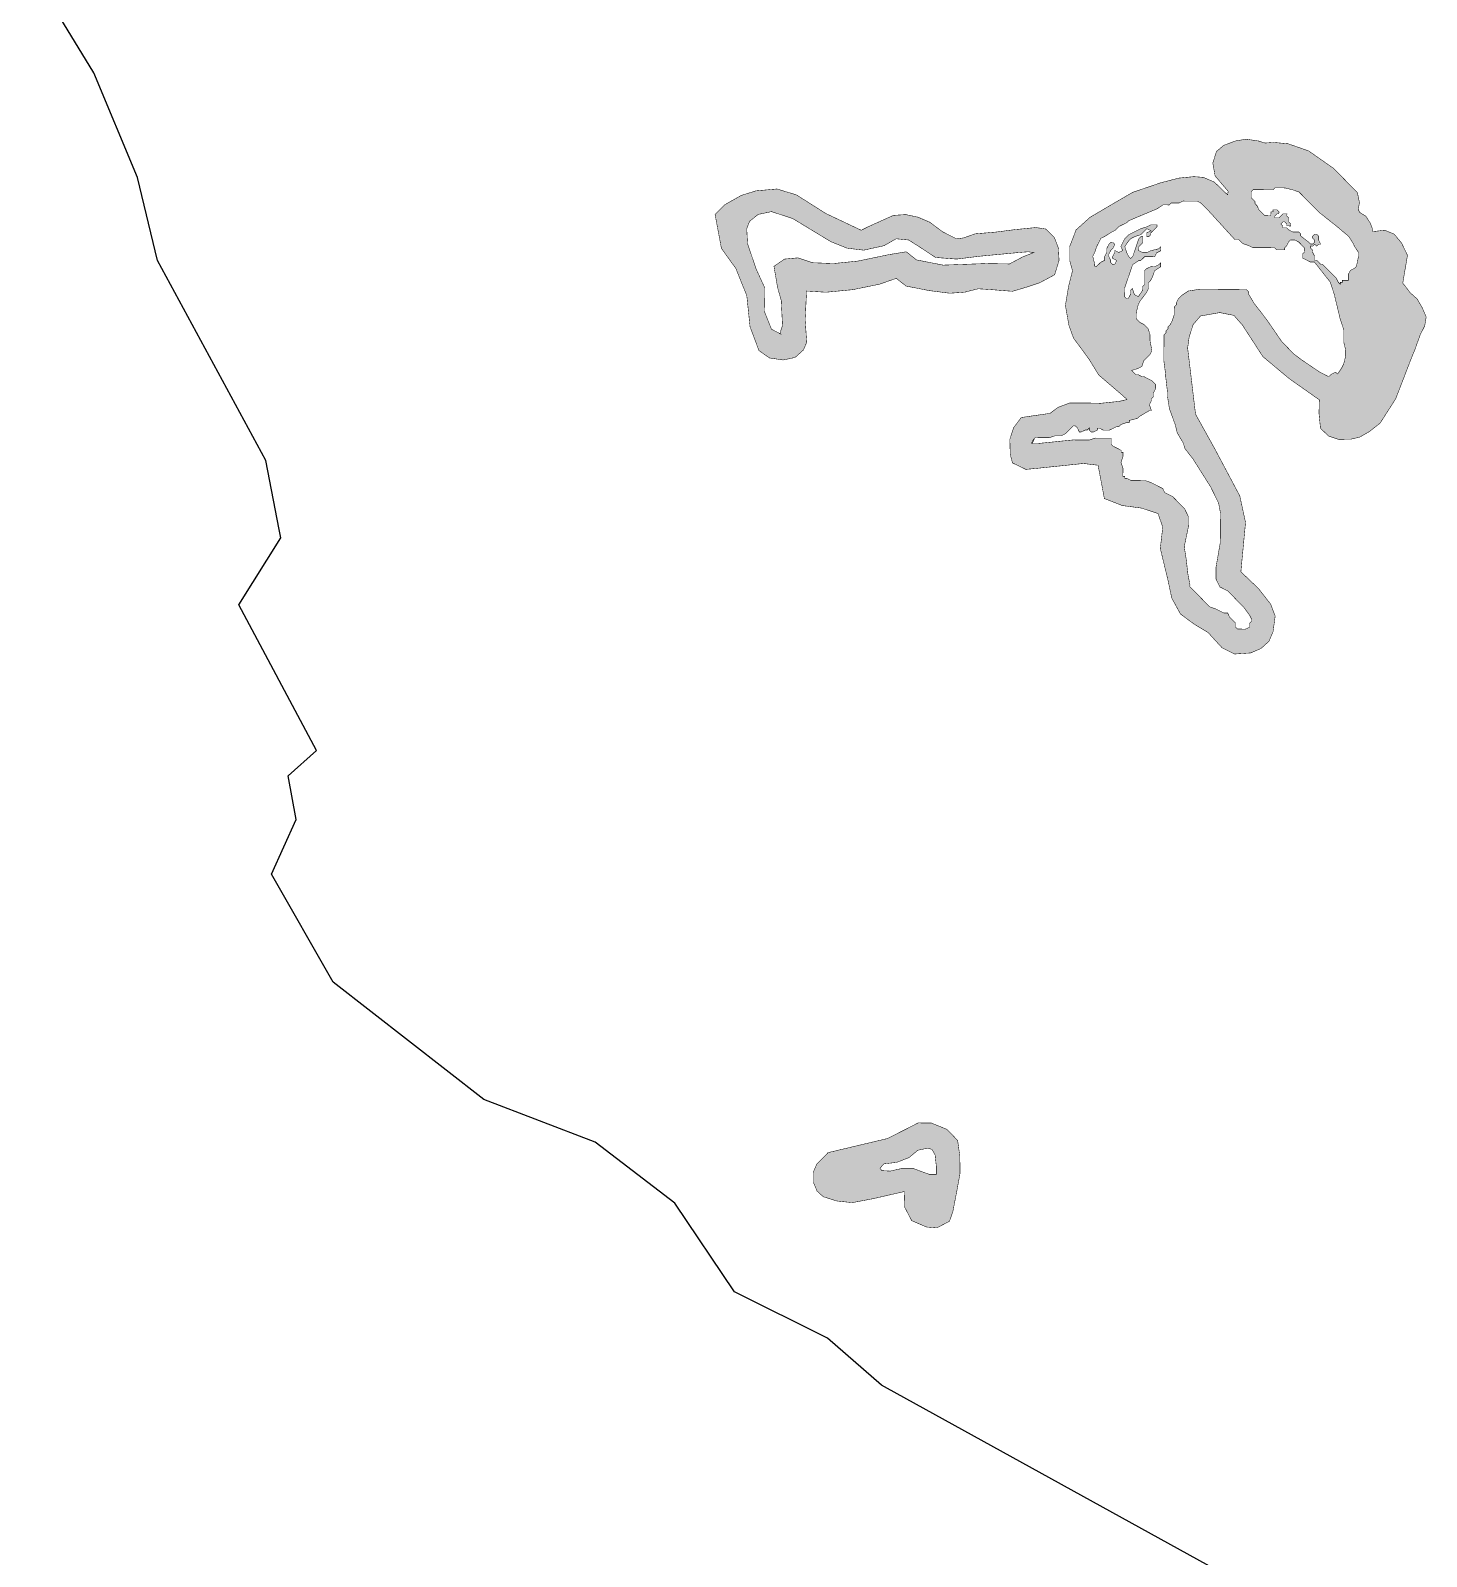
# Model space of a CAD drawing. Header units: metres. Extents: x 319750 to 415268, y 1725605 to 1842937.
# Drawn here: x 323424 to 326241, y 1827046 to 1830125 of the extents above; entities that cross this region are included whole.
import ezdxf

# ---------------------------------------------------------------- set-up
doc = ezdxf.new("R2010")
doc.units = ezdxf.units.M
doc.header["$MEASUREMENT"] = 0
doc.layers.add('DISTRICT BOUNDRY', color=86, linetype='Continuous')
doc.layers.add('MANGROOVES BUFFER ZONE', color=120, linetype='Continuous')

msp = doc.modelspace()

# ---------------------------------------------------------------- hatches: boundary and pattern name
at = {"layer": 'MANGROOVES BUFFER ZONE'}
h = msp.add_hatch(dxfattribs=at)
h.set_pattern_fill('GRASS', color=256, scale=5)
h.paths.add_polyline_path([(326101.3, 1829798.3), (326052.8, 1829847.5), (326003.1, 1829882.3), (325961.8, 1829896.8), (325931.9, 1829899.6), (325915.1, 1829898.3), (325902.3, 1829902.3), (325877, 1829906.1), (325856, 1829902.7), (325831.7, 1829893.7), (325816.9, 1829881.3), (325809.5, 1829857.9), (325814.2, 1829831.9), (325840.6, 1829800.8), (325839.4, 1829793.7), (325812.7, 1829819.4), (325790.6, 1829829), (325771.5, 1829830.5), (325741.2, 1829827.6), (325704.4, 1829818.1), (325647.7, 1829798.7), (325611.5, 1829777.7), (325562.1, 1829748.6), (325533.7, 1829723.1), (325520.9, 1829689.7), (325521.1, 1829659.9), (325526.5, 1829640.5), (325518.9, 1829610.7), (325512.1, 1829570.8), (325519.1, 1829530.9), (325528.3, 1829505), (325559.7, 1829462.3), (325579.4, 1829430.2), (325626.2, 1829390), (325636.4, 1829380.8), (325621, 1829377), (325583.4, 1829373.1), (325555.6, 1829373.7), (325521.2, 1829373.8), (325496.8, 1829364.7), (325481, 1829352.8), (325423.1, 1829344.4), (325407.7, 1829324), (325400, 1829300.2), (325400.8, 1829270.3), (325405.3, 1829252.8), (325432.3, 1829239.7), (325456.6, 1829242), (325548.5, 1829251.6), (325578, 1829248.1), (325585.2, 1829210.6), (325590.7, 1829180.9), (325627, 1829166.7), (325665.1, 1829161.7), (325698.9, 1829150.7), (325708.6, 1829123.2), (325703.6, 1829080.2), (325719.2, 1829015.7), (325726.7, 1828980), (325744.3, 1828947.8), (325772.3, 1828927.2), (325800.3, 1828910.3), (325808.8, 1828900.9), (325828.2, 1828879.7), (325853.4, 1828867.1), (325885.9, 1828869.3), (325907, 1828878.4), (325922.8, 1828892.9), (325931.2, 1828912.4), (325935.4, 1828943.8), (325926.3, 1828967.8), (325901.6, 1828999.3), (325866.2, 1829033.1), (325875.6, 1829132.6), (325864, 1829186.2), (325813.7, 1829280.9), (325774.7, 1829351.1), (325758.8, 1829484.6), (325761.9, 1829507.4), (325769.9, 1829531.9), (325784.7, 1829549.3), (325823.6, 1829556.1), (325852.1, 1829550.5), (325869.4, 1829530.8), (325910.6, 1829467.3), (325963, 1829423.4), (326024.4, 1829380.1), (326023.8, 1829352.6), (326026.8, 1829322.7), (326043.1, 1829306.9), (326063.3, 1829300.3), (326088.7, 1829300.8), (326105.5, 1829304.6), (326125.2, 1829315.8), (326147.1, 1829333.1), (326178.5, 1829382), (326209.8, 1829463.2), (326217.1, 1829480.9), (326228.1, 1829511.5), (326237.1, 1829529.2), (326240.1, 1829547.3), (326231.7, 1829566.7), (326221.9, 1829583.5), (326207.7, 1829596.4), (326192.9, 1829615.6), (326202.3, 1829671.8), (326190.4, 1829696.5), (326175.6, 1829714.4), (326156.4, 1829722.4), (326132.7, 1829719.6), (326131.7, 1829725), (326127.1, 1829737.1), (326118.3, 1829750.7), (326105.9, 1829758.3), (326103.1, 1829764.1), (326105.4, 1829778.3)])
h.paths.add_polyline_path([(325697.1, 1829765.5), (325709.3, 1829773.5), (325721.4, 1829773.4), (325725.4, 1829777.4), (325733.5, 1829777.3), (325737.5, 1829777.3), (325741.6, 1829777.2), (325749.7, 1829781.2), (325757.7, 1829781.1), (325777.9, 1829781), (325785.9, 1829776.9), (325793.9, 1829768.7), (325801.9, 1829760.6), (325853.8, 1829703.7), (325861.9, 1829703.7), (325869.9, 1829695.5), (325881.9, 1829691.4), (325890, 1829687.3), (325898, 1829687.2), (325910.1, 1829687.1), (325926.3, 1829687), (325934.3, 1829686.9), (325938.3, 1829682.9), (325946.4, 1829682.8), (325950.4, 1829682.8), (325954.4, 1829682.7), (325954.5, 1829686.8), (325958.5, 1829690.8), (325962.6, 1829698.8), (325966.7, 1829702.8), (325974.8, 1829702.7), (325982.8, 1829698.6), (325990.8, 1829690.5), (325994.8, 1829686.4), (325994.7, 1829678.4), (325990.6, 1829674.4), (325990.6, 1829666.3), (325998.6, 1829662.2), (326006.6, 1829658.1), (326014.7, 1829658.1), (326046.6, 1829617.5), (326054.5, 1829593.2), (326066.2, 1829544.7), (326074, 1829520.5), (326073.9, 1829512.4), (326073.9, 1829504.4), (326073.8, 1829500.3), (326073.8, 1829496.3), (326077.7, 1829480.1), (326077.6, 1829468), (326073.4, 1829451.9), (326069.3, 1829443.9), (326061.2, 1829431.9), (326057.2, 1829435.9), (326049.1, 1829432), (326045, 1829428), (326041, 1829428), (326024.9, 1829436.2), (325988.9, 1829460.7), (325972.8, 1829472.9), (325948.9, 1829497.3), (325921, 1829537.9), (325909, 1829554.1), (325893.1, 1829574.4), (325881.1, 1829594.7), (325881.2, 1829598.7), (325877.2, 1829602.8), (325784.5, 1829603.5), (325760.2, 1829599.7), (325748.1, 1829591.7), (325744, 1829587.7), (325740, 1829583.7), (325735.9, 1829575.7), (325735.8, 1829571.7), (325731.8, 1829567.7), (325731.6, 1829551.6), (325727.5, 1829539.5), (325723.4, 1829531.5), (325719.3, 1829527.5), (325719.3, 1829523.4), (325715.2, 1829519.4), (325715.2, 1829515.4), (325711.1, 1829511.4), (325710.7, 1829459), (325714.5, 1829430.7), (325714.5, 1829426.7), (325718.2, 1829394.4), (325718.2, 1829386.4), (325722, 1829362.1), (325733.8, 1829329.8), (325737.7, 1829313.6), (325749.6, 1829293.4), (325753.6, 1829281.2), (325769.5, 1829260.9), (325805.3, 1829204.2), (325821.2, 1829171.8), (325825, 1829151.6), (325824.5, 1829091.2), (325820.3, 1829067), (325816.1, 1829042.8), (325815.9, 1829018.7), (325819.8, 1829010.6), (325823.8, 1829002.5), (325839.9, 1828994.3), (325855.8, 1828978), (325859.8, 1828973.9), (325867.8, 1828965.8), (325871.8, 1828961.7), (325883.8, 1828945.5), (325887.8, 1828937.4), (325887.7, 1828933.4), (325883.7, 1828929.4), (325883.6, 1828921.3), (325875.5, 1828917.4), (325859.4, 1828917.5), (325855.4, 1828921.6), (325855.4, 1828929.6), (325843.5, 1828941.8), (325839.5, 1828949.9), (325831.4, 1828950), (325815.4, 1828958.2), (325803.3, 1828962.3), (325787.3, 1828978.6), (325763.3, 1829003), (325763.4, 1829007), (325759.5, 1829027.2), (325755.7, 1829059.5), (325751.9, 1829083.7), (325760.3, 1829123.9), (325760.5, 1829144.1), (325752.6, 1829160.3), (325728.6, 1829184.7), (325712.5, 1829192.9), (325708.6, 1829201), (325692.5, 1829209.2), (325684.5, 1829213.3), (325672.4, 1829217.4), (325644.2, 1829217.6), (325636.2, 1829221.7), (325632.1, 1829221.8), (325632.2, 1829225.8), (325628.1, 1829225.8), (325628.3, 1829242), (325624.3, 1829254.1), (325628.5, 1829266.2), (325628.5, 1829274.2), (325624.5, 1829274.3), (325624.5, 1829278.3), (325608.5, 1829286.5), (325604.5, 1829290.5), (325604.6, 1829302.6), (325572.3, 1829302.9), (325560.2, 1829299), (325528, 1829299.2), (325491.7, 1829295.5), (325455.3, 1829291.8), (325443.3, 1829291.9), (325447.4, 1829299.9), (325451.4, 1829303.9), (325455.4, 1829303.9), (325479.6, 1829303.7), (325491.8, 1829307.6), (325503.8, 1829307.5), (325511.9, 1829311.5), (325520.1, 1829319.5), (325524.1, 1829323.5), (325528.2, 1829327.5), (325532.2, 1829327.4), (325536.2, 1829323.4), (325540.2, 1829315.3), (325544.2, 1829315.2), (325552.3, 1829319.2), (325556.4, 1829319.2), (325560.4, 1829323.2), (325560.4, 1829319.1), (325564.4, 1829315.1), (325568.4, 1829315), (325576.5, 1829319), (325576.5, 1829323), (325580.6, 1829323), (325588.6, 1829318.9), (325600.7, 1829318.8), (325608.8, 1829322.8), (325616.9, 1829326.7), (325620.9, 1829326.7), (325625, 1829330.7), (325637.1, 1829334.6), (325641.1, 1829334.6), (325641.2, 1829338.6), (325657.3, 1829342.5), (325661.4, 1829346.5), (325681.6, 1829358.4), (325685.7, 1829358.4), (325681.7, 1829370.5), (325685.8, 1829378.6), (325685.9, 1829382.6), (325689.9, 1829386.6), (325690, 1829394.7), (325694.1, 1829402.7), (325694.1, 1829406.7), (325694.2, 1829410.8), (325690.2, 1829414.8), (325686.2, 1829418.9), (325678.2, 1829423), (325670.1, 1829427.1), (325666.1, 1829427.1), (325658.1, 1829431.2), (325654, 1829431.2), (325650, 1829435.3), (325646, 1829439.4), (325658.2, 1829443.3), (325666.3, 1829447.3), (325670.4, 1829459.3), (325682.6, 1829471.3), (325686.7, 1829479.4), (325682.8, 1829499.5), (325682.9, 1829511.6), (325679, 1829523.8), (325671, 1829531.9), (325663, 1829536), (325655, 1829544.1), (325655.1, 1829556.2), (325659.2, 1829572.3), (325663.3, 1829580.3), (325675.6, 1829596.4), (325679.7, 1829604.4), (325679.8, 1829616.5), (325683.8, 1829620.5), (325687.9, 1829628.5), (325692.1, 1829640.6), (325704.2, 1829648.5), (325704.3, 1829656.6), (325700.2, 1829652.6), (325692.1, 1829648.6), (325684.1, 1829648.7), (325676, 1829644.7), (325671.9, 1829640.7), (325671.7, 1829612.5), (325667.6, 1829608.5), (325667.5, 1829600.5), (325659.4, 1829588.4), (325651.3, 1829592.5), (325647.4, 1829604.7), (325643.4, 1829600.7), (325643.3, 1829592.6), (325639.2, 1829584.6), (325635.2, 1829584.6), (325631.2, 1829588.7), (325631.2, 1829596.7), (325631.3, 1829604.8), (325647.8, 1829653), (325660, 1829661), (325664, 1829661), (325672.1, 1829669), (325680.2, 1829668.9), (325692.3, 1829668.8), (325696.4, 1829676.8), (325704.5, 1829680.8), (325704.6, 1829688.9), (325700.5, 1829684.9), (325684.3, 1829681), (325676.2, 1829677), (325668.2, 1829677.1), (325660.1, 1829681.2), (325660.2, 1829689.2), (325668.3, 1829697.2), (325668.4, 1829709.3), (325664.4, 1829709.4), (325660.3, 1829705.4), (325656.2, 1829693.3), (325648, 1829669.2), (325643.9, 1829665.2), (325639.9, 1829669.2), (325635.9, 1829677.3), (325632, 1829689.5), (325640.2, 1829701.5), (325644.2, 1829705.5), (325652.3, 1829709.5), (325664.4, 1829713.4), (325672.6, 1829721.4), (325676.6, 1829725.4), (325684.7, 1829721.3), (325676.6, 1829717.3), (325676.5, 1829709.3), (325680.5, 1829709.2), (325684.6, 1829713.2), (325684.6, 1829717.2), (325696.8, 1829729.2), (325696.9, 1829733.3), (325692.8, 1829733.3), (325684.8, 1829733.4), (325676.7, 1829729.4), (325664.5, 1829725.5), (325656.5, 1829721.5), (325648.4, 1829717.5), (325640.3, 1829713.6), (325636.2, 1829709.6), (325632.1, 1829705.6), (325628, 1829697.6), (325623.9, 1829689.5), (325627.9, 1829681.4), (325619.8, 1829677.5), (325611.8, 1829681.6), (325611.7, 1829677.5), (325607.6, 1829669.5), (325607.6, 1829665.5), (325615.6, 1829661.4), (325611.5, 1829653.3), (325607.5, 1829653.4), (325603.5, 1829657.4), (325603.5, 1829661.5), (325599.6, 1829669.6), (325599.6, 1829673.6), (325603.7, 1829681.6), (325607.8, 1829685.6), (325611.9, 1829693.7), (325607.9, 1829697.7), (325603.8, 1829697.8), (325599.8, 1829693.8), (325595.7, 1829685.7), (325595.6, 1829677.7), (325591.5, 1829669.6), (325591.5, 1829661.6), (325583.4, 1829657.6), (325579.3, 1829653.6), (325575.2, 1829649.6), (325571.2, 1829649.7), (325571.2, 1829653.7), (325567.3, 1829669.8), (325571.4, 1829677.9), (325575.6, 1829689.9), (325583.8, 1829706), (325591.9, 1829710), (325604, 1829717.9), (325612.1, 1829721.9), (325620.2, 1829729.9), (325636.4, 1829737.8), (325640.5, 1829741.8), (325668.8, 1829753.7)], flags=16)
h.paths.add_polyline_path([(325886.8, 1829788.1), (325886.8, 1829792.2), (325886.9, 1829800.2), (325890.9, 1829804.2), (325899, 1829804.2), (325907.1, 1829804.1), (325915.1, 1829804), (325923.2, 1829804), (325927.2, 1829803.9), (325931.3, 1829803.9), (325935.3, 1829807.9), (325943.4, 1829807.8), (325947.4, 1829807.8), (325955.5, 1829807.7), (325971.6, 1829803.6), (325983.6, 1829799.4), (325991.6, 1829791.3), (326023.6, 1829758.8), (326059.6, 1829730.2), (326083.7, 1829709.9), (326091.6, 1829697.7), (326095.6, 1829689.6), (326103.5, 1829677.5), (326103.5, 1829673.4), (326103.5, 1829669.4), (326099.3, 1829649.3), (326095.2, 1829645.3), (326087.1, 1829641.3), (326083, 1829633.3), (326083, 1829625.2), (326082.9, 1829621.2), (326078.9, 1829621.2), (326074.9, 1829621.3), (326070.8, 1829621.3), (326070.8, 1829617.3), (326066.8, 1829617.3), (326066.7, 1829613.3), (326062.7, 1829617.3), (326058.8, 1829625.4), (326054.8, 1829629.5), (326046.8, 1829637.6), (326042.8, 1829641.7), (326038.8, 1829645.8), (326034.8, 1829649.8), (326030.8, 1829653.9), (326026.8, 1829653.9), (326022.8, 1829658), (326018.8, 1829662), (326014.7, 1829662.1), (326014.8, 1829666.1), (326014.8, 1829670.1), (326010.8, 1829678.2), (326010.9, 1829682.3), (326006.9, 1829686.3), (326006.9, 1829690.4), (326010.9, 1829690.3), (326015, 1829694.3), (326019, 1829690.3), (326023.1, 1829694.3), (326027.1, 1829694.2), (326023.1, 1829702.3), (326023.2, 1829706.4), (326023.2, 1829710.4), (326019.2, 1829714.5), (326015.2, 1829714.5), (326011.1, 1829710.5), (326011.1, 1829706.5), (326015.1, 1829702.4), (326015, 1829698.4), (326011, 1829694.4), (326006.9, 1829694.4), (326002.9, 1829698.5), (325986.9, 1829710.7), (325986.9, 1829714.7), (325983, 1829718.8), (325978.9, 1829718.8), (325970.9, 1829718.9), (325962.8, 1829723), (325958.8, 1829727.1), (325950.8, 1829727.1), (325950.8, 1829731.2), (325946.8, 1829735.2), (325950.9, 1829739.2), (325954.9, 1829739.2), (325958.9, 1829735.1), (325958.9, 1829731.1), (325966.9, 1829731), (325967, 1829735.1), (325963, 1829739.1), (325963, 1829743.1), (325963, 1829747.2), (325959, 1829751.2), (325959.1, 1829755.3), (325951, 1829755.3), (325946.9, 1829751.3), (325942.9, 1829747.3), (325938.8, 1829747.4), (325934.8, 1829747.4), (325934.8, 1829751.4), (325938.9, 1829755.4), (325942.9, 1829755.4), (325943, 1829759.4), (325939, 1829763.5), (325935, 1829763.5), (325930.9, 1829763.6), (325930.9, 1829759.5), (325926.9, 1829759.6), (325926.8, 1829755.5), (325926.8, 1829751.5), (325918.7, 1829751.6), (325914.7, 1829751.6), (325910.7, 1829755.7), (325906.7, 1829759.7), (325902.7, 1829763.8), (325898.7, 1829771.9), (325894.7, 1829776), (325894.8, 1829780), (325890.8, 1829784.1)], flags=16)
h = msp.add_hatch(dxfattribs=at)
h.set_pattern_fill('GRASS', color=256, scale=5)
h.paths.add_polyline_path([(325499.4, 1829661.5), (325497.9, 1829686.6), (325490, 1829707.4), (325472.6, 1829724.8), (325452.5, 1829727.8), (325410.3, 1829723.6), (325371.6, 1829718.6), (325330.1, 1829715.1), (325306.8, 1829706.9), (325292.4, 1829704.9), (325265.1, 1829718.8), (325238.1, 1829738.7), (325214.7, 1829748.7), (325190.1, 1829753.9), (325165.1, 1829752.3), (325112.9, 1829728.8), (325100.2, 1829722.3), (325028.9, 1829756), (324969.4, 1829793.7), (324930.2, 1829805.6), (324887.6, 1829801.8), (324858, 1829792.5), (324824.8, 1829773.8), (324805.3, 1829754), (324818.1, 1829685.7), (324847.2, 1829645.2), (324869.3, 1829590.2), (324875.8, 1829527.6), (324893.7, 1829479.6), (324915, 1829464.6), (324942.7, 1829460.5), (324966.7, 1829465.6), (324983.7, 1829480.9), (324990.2, 1829496.3), (324987, 1829542), (324990, 1829599.6), (325029, 1829597.2), (325083.2, 1829602.4), (325137.4, 1829613.5), (325170.9, 1829625.2), (325190.6, 1829609.7), (325237.3, 1829600.5), (325279.1, 1829595.2), (325309.4, 1829597.4), (325336.2, 1829604.2), (325360.8, 1829602.6), (325405.4, 1829599.1), (325431.8, 1829606.9), (325460.7, 1829616.5), (325490.4, 1829632.5)])
h.paths.add_polyline_path([(325001.9, 1829656.8), (324972.4, 1829666.6), (324945.4, 1829664.1), (324924.1, 1829649.4), (324931.4, 1829606.8), (324938.8, 1829580.6), (324941.3, 1829529.9), (324936, 1829513.8), (324919.2, 1829522.5), (324904.4, 1829559.3), (324905.2, 1829606.8), (324888, 1829644.5), (324870.8, 1829695.2), (324869.2, 1829725.5), (324874.9, 1829740.3), (324892.1, 1829754.2), (324919.2, 1829759.9), (324961.8, 1829746), (325038.8, 1829699.3), (325071.5, 1829686.2), (325105.1, 1829682.1), (325146.1, 1829691.1), (325170.6, 1829705.1), (325196, 1829702.6), (325219, 1829687.9), (325250.1, 1829667.4), (325292.7, 1829664.1), (325339.4, 1829669.9), (325416.4, 1829677.2), (325436.9, 1829678.9), (325448.3, 1829677.2), (325427, 1829669), (325399.2, 1829654.3), (325351.7, 1829655.1), (325265.7, 1829651.9), (325211.6, 1829662.5), (325191.1, 1829678.9), (325155.9, 1829673.1), (325092.8, 1829660), (325043.7, 1829655.1)], flags=16)
h = msp.add_hatch(dxfattribs=at)
h.set_pattern_fill('GRASS', color=256, scale=5)
h.paths.add_polyline_path([(325299.5, 1827818.8), (325299.2, 1827853.6), (325294.7, 1827885.5), (325273.2, 1827907.8), (325241.5, 1827920.7), (325215.1, 1827920.9), (325191, 1827908.5), (325152.9, 1827889.3), (325033.2, 1827860.9), (325010.2, 1827837.4), (325003.7, 1827821.9), (325003.9, 1827800.3), (325011, 1827783.4), (325023.5, 1827771.9), (325051, 1827763.3), (325082.2, 1827760), (325124.9, 1827768.1), (325187.5, 1827782.5), (325186.7, 1827753.1), (325202, 1827723.6), (325232, 1827710.8), (325252.7, 1827709), (325278.3, 1827722.4), (325285.1, 1827742.1), (325293.2, 1827784.1)])
h.paths.add_polyline_path([(325141.9, 1827824.6), (325138, 1827829.5), (325145.8, 1827838.3), (325171.8, 1827841.2), (325196.8, 1827851), (325214.4, 1827865.7), (325235, 1827870.1), (325242.9, 1827867.2), (325249.2, 1827856.4), (325251.7, 1827833.4), (325251.7, 1827817.2), (325237, 1827817.2), (325206.1, 1827828.5), (325180.1, 1827828.5), (325158.5, 1827823.6)], flags=16)

# ---------------------------------------------------------------- linework, layer by layer
at = {"layer": 'DISTRICT BOUNDRY'}
msp.add_polyline3d([(325861.2, 1826994.2, 0), (325147.3, 1827388.2, 0), (325141.2, 1827391.6, 0), (325032, 1827486.8, 0), (324844.7, 1827580, 0), (324724.1, 1827758.9, 0), (324563.2, 1827881.8, 0), (324338.5, 1827968.4, 0), (324034.7, 1828204.7, 0), (323910.5, 1828422.9, 0), (323959.9, 1828533.4, 0), (323943.8, 1828621.6, 0), (324001.2, 1828672.2, 0), (323844.3, 1828966.7, 0), (323929.1, 1829101.7, 0), (323925.8, 1829118.7, 0), (323898.9, 1829257.9, 0), (323680.3, 1829661.2, 0), (323639.8, 1829828.7, 0), (323552.1, 1830040.3, 0), (323424.1, 1830249.7, 0)], dxfattribs=at)
at = {"layer": 'MANGROOVES BUFFER ZONE', "const_width": 1, "flags": 128}
for points in [[(325423.1, 1829344.4), (325481, 1829352.8), (325496.8, 1829364.7), (325521.2, 1829373.8), (325555.6, 1829373.7), (325583.4, 1829373.1), (325621, 1829377), (325636.4, 1829380.8), (325626.2, 1829390), (325579.4, 1829430.2), (325559.7, 1829462.3), (325528.3, 1829505), (325519.1, 1829530.9), (325512.1, 1829570.8), (325518.9, 1829610.7), (325526.5, 1829640.5), (325521.1, 1829659.9), (325520.9, 1829689.7), (325533.7, 1829723.1), (325562.1, 1829748.6), (325611.5, 1829777.7), (325647.7, 1829798.7), (325704.4, 1829818.1), (325741.2, 1829827.6), (325771.5, 1829830.5), (325790.6, 1829829), (325812.7, 1829819.4), (325839.4, 1829793.7), (325840.6, 1829800.8), (325814.2, 1829831.9), (325809.5, 1829857.9), (325816.9, 1829881.3), (325831.7, 1829893.7), (325856, 1829902.7), (325877, 1829906.1), (325902.3, 1829902.3), (325915.1, 1829898.3), (325931.9, 1829899.6), (325961.8, 1829896.8), (326003.1, 1829882.3), (326052.8, 1829847.5), (326101.3, 1829798.3), (326105.4, 1829778.3), (326103.1, 1829764.1), (326105.9, 1829758.3), (326118.3, 1829750.7), (326127.1, 1829737.1), (326131.7, 1829725), (326132.7, 1829719.6), (326156.4, 1829722.4), (326175.6, 1829714.4), (326190.4, 1829696.5), (326202.3, 1829671.8), (326192.9, 1829615.6), (326207.7, 1829596.4), (326221.9, 1829583.5), (326231.7, 1829566.7), (326240.1, 1829547.3), (326237.1, 1829529.2), (326228.1, 1829511.5), (326217.1, 1829480.9), (326209.8, 1829463.2), (326178.5, 1829382), (326147.1, 1829333.1), (326125.2, 1829315.8), (326105.5, 1829304.6), (326088.7, 1829300.8), (326063.3, 1829300.3), (326043.1, 1829306.9), (326026.8, 1829322.7), (326023.8, 1829352.6), (326024.4, 1829380.1), (325963, 1829423.4), (325910.6, 1829467.3), (325869.4, 1829530.8), (325852.1, 1829550.5), (325823.6, 1829556.1), (325784.7, 1829549.3), (325769.9, 1829531.9), (325761.9, 1829507.4), (325758.8, 1829484.6), (325774.7, 1829351.1), (325813.7, 1829280.9), (325864, 1829186.2), (325875.6, 1829132.6), (325866.2, 1829033.1), (325901.6, 1828999.3), (325926.3, 1828967.8), (325935.4, 1828943.8), (325931.2, 1828912.4), (325922.8, 1828892.9), (325907, 1828878.4), (325885.9, 1828869.3), (325853.4, 1828867.1), (325828.2, 1828879.7), (325808.8, 1828900.9), (325800.3, 1828910.3), (325772.3, 1828927.2), (325744.3, 1828947.8), (325726.7, 1828980), (325719.2, 1829015.7), (325703.6, 1829080.2), (325708.6, 1829123.2), (325698.9, 1829150.7), (325665.1, 1829161.7), (325627, 1829166.7), (325590.7, 1829180.9), (325585.2, 1829210.6), (325578, 1829248.1), (325548.5, 1829251.6), (325456.6, 1829242), (325432.3, 1829239.7), (325405.3, 1829252.8), (325400.8, 1829270.3), (325400, 1829300.2), (325407.7, 1829324)], [(324915, 1829464.6), (324942.7, 1829460.5), (324966.7, 1829465.6), (324983.7, 1829480.9), (324990.2, 1829496.3), (324987, 1829542), (324990, 1829599.6), (325029, 1829597.2), (325083.2, 1829602.4), (325137.4, 1829613.5), (325170.9, 1829625.2), (325190.6, 1829609.7), (325237.3, 1829600.5), (325279.1, 1829595.2), (325309.4, 1829597.4), (325336.2, 1829604.2), (325360.8, 1829602.6), (325405.4, 1829599.1), (325431.8, 1829606.9), (325460.7, 1829616.5), (325490.4, 1829632.5), (325499.4, 1829661.5), (325497.9, 1829686.6), (325490, 1829707.4), (325472.6, 1829724.8), (325452.5, 1829727.8), (325410.3, 1829723.6), (325371.6, 1829718.6), (325330.1, 1829715.1), (325306.8, 1829706.9), (325292.4, 1829704.9), (325265.1, 1829718.8), (325238.1, 1829738.7), (325214.7, 1829748.7), (325190.1, 1829753.9), (325165.1, 1829752.3), (325112.9, 1829728.8), (325100.2, 1829722.3), (325028.9, 1829756), (324969.4, 1829793.7), (324930.2, 1829805.6), (324887.6, 1829801.8), (324858, 1829792.5), (324824.8, 1829773.8), (324805.3, 1829754), (324818.1, 1829685.7), (324847.2, 1829645.2), (324869.3, 1829590.2), (324875.8, 1829527.6), (324893.7, 1829479.6)], [(325033.2, 1827860.9), (325152.9, 1827889.3), (325191, 1827908.5), (325215.1, 1827920.9), (325241.5, 1827920.7), (325273.2, 1827907.8), (325294.7, 1827885.5), (325299.2, 1827853.6), (325299.5, 1827818.8), (325293.2, 1827784.1), (325285.1, 1827742.1), (325278.3, 1827722.4), (325252.7, 1827709), (325232, 1827710.8), (325202, 1827723.6), (325186.7, 1827753.1), (325187.5, 1827782.5), (325124.9, 1827768.1), (325082.2, 1827760), (325051, 1827763.3), (325023.5, 1827771.9), (325011, 1827783.4), (325003.9, 1827800.3), (325003.7, 1827821.9), (325010.2, 1827837.4)]]:
    msp.add_lwpolyline(points, close=True, dxfattribs=at)
at = {"layer": 'MANGROOVES BUFFER ZONE', "const_width": 1}
for points in [[(325737.7, 1829313.6), (325733.8, 1829329.8), (325722, 1829362.1), (325718.2, 1829386.4), (325718.2, 1829394.4), (325714.5, 1829426.7), (325714.5, 1829430.7), (325710.7, 1829459), (325711.1, 1829511.4), (325715.2, 1829515.4), (325715.2, 1829519.4), (325719.3, 1829523.4), (325719.3, 1829527.5), (325723.4, 1829531.5), (325727.5, 1829539.5), (325731.6, 1829551.6), (325731.8, 1829567.7), (325735.8, 1829571.7), (325735.9, 1829575.7), (325740, 1829583.7), (325744, 1829587.7), (325748.1, 1829591.7), (325760.2, 1829599.7), (325784.5, 1829603.5), (325877.2, 1829602.8), (325881.2, 1829598.7), (325881.1, 1829594.7), (325893.1, 1829574.4), (325909, 1829554.1), (325921, 1829537.9), (325948.9, 1829497.3), (325972.8, 1829472.9), (325988.9, 1829460.7), (326024.9, 1829436.2), (326041, 1829428), (326045, 1829428), (326049.1, 1829432), (326057.2, 1829435.9), (326061.2, 1829431.9), (326069.3, 1829443.9), (326073.4, 1829451.9), (326077.6, 1829468), (326077.7, 1829480.1), (326073.8, 1829496.3), (326073.8, 1829500.3), (326073.9, 1829504.4), (326073.9, 1829512.4), (326074, 1829520.5), (326066.2, 1829544.7), (326054.5, 1829593.2), (326046.6, 1829617.5), (326014.7, 1829658.1), (326006.6, 1829658.1), (325998.6, 1829662.2), (325990.6, 1829666.3), (325990.6, 1829674.4), (325994.7, 1829678.4), (325994.8, 1829686.4), (325990.8, 1829690.5), (325982.8, 1829698.6), (325974.8, 1829702.7), (325966.7, 1829702.8), (325962.6, 1829698.8), (325958.5, 1829690.8), (325954.5, 1829686.8), (325954.4, 1829682.7), (325950.4, 1829682.8), (325946.4, 1829682.8), (325938.3, 1829682.9), (325934.3, 1829686.9), (325926.3, 1829687), (325910.1, 1829687.1), (325898, 1829687.2), (325890, 1829687.3), (325881.9, 1829691.4), (325869.9, 1829695.5), (325861.9, 1829703.7), (325853.8, 1829703.7), (325801.9, 1829760.6), (325793.9, 1829768.7), (325785.9, 1829776.9), (325777.9, 1829781), (325757.7, 1829781.1), (325749.7, 1829781.2), (325741.6, 1829777.2), (325737.5, 1829777.3), (325733.5, 1829777.3), (325725.4, 1829777.4), (325721.4, 1829773.4), (325709.3, 1829773.5), (325697.1, 1829765.5), (325668.8, 1829753.7), (325640.5, 1829741.8), (325636.4, 1829737.8), (325620.2, 1829729.9), (325612.1, 1829721.9), (325604, 1829717.9), (325591.9, 1829710), (325583.8, 1829706), (325575.6, 1829689.9), (325571.4, 1829677.9), (325567.3, 1829669.8), (325571.2, 1829653.7), (325571.2, 1829649.7), (325575.2, 1829649.6), (325579.3, 1829653.6), (325583.4, 1829657.6), (325591.5, 1829661.6), (325591.5, 1829669.6), (325595.6, 1829677.7), (325595.7, 1829685.7), (325599.8, 1829693.8), (325603.8, 1829697.8), (325607.9, 1829697.7), (325611.9, 1829693.7), (325607.8, 1829685.6), (325603.7, 1829681.6), (325599.6, 1829673.6), (325599.6, 1829669.6), (325603.5, 1829661.5), (325603.5, 1829657.4), (325607.5, 1829653.4), (325611.5, 1829653.3), (325615.6, 1829661.4), (325607.6, 1829665.5), (325607.6, 1829669.5), (325611.7, 1829677.5), (325611.8, 1829681.6), (325619.8, 1829677.5), (325627.9, 1829681.4), (325623.9, 1829689.5), (325628, 1829697.6), (325632.1, 1829705.6), (325636.2, 1829709.6), (325640.3, 1829713.6), (325648.4, 1829717.5), (325656.5, 1829721.5), (325664.5, 1829725.5), (325676.7, 1829729.4), (325684.8, 1829733.4), (325692.8, 1829733.3), (325696.9, 1829733.3), (325696.8, 1829729.2), (325684.6, 1829717.2), (325684.6, 1829713.2), (325680.5, 1829709.2), (325676.5, 1829709.3), (325676.6, 1829717.3), (325684.7, 1829721.3), (325676.6, 1829725.4), (325672.6, 1829721.4), (325664.4, 1829713.4), (325652.3, 1829709.5), (325644.2, 1829705.5), (325640.2, 1829701.5), (325632, 1829689.5), (325635.9, 1829677.3), (325639.9, 1829669.2), (325643.9, 1829665.2), (325648, 1829669.2), (325656.2, 1829693.3), (325660.3, 1829705.4), (325664.4, 1829709.4), (325668.4, 1829709.3), (325668.3, 1829697.2), (325660.2, 1829689.2), (325660.1, 1829681.2), (325668.2, 1829677.1), (325676.2, 1829677), (325684.3, 1829681), (325700.5, 1829684.9), (325704.6, 1829688.9), (325704.5, 1829680.8), (325696.4, 1829676.8), (325692.3, 1829668.8), (325680.2, 1829668.9), (325672.1, 1829669), (325664, 1829661), (325660, 1829661), (325647.8, 1829653), (325631.3, 1829604.8), (325631.2, 1829596.7), (325631.2, 1829588.7), (325635.2, 1829584.6), (325639.2, 1829584.6), (325643.3, 1829592.6), (325643.4, 1829600.7), (325647.4, 1829604.7), (325651.3, 1829592.5), (325659.4, 1829588.4), (325667.5, 1829600.5), (325667.6, 1829608.5), (325671.7, 1829612.5), (325671.9, 1829640.7), (325676, 1829644.7), (325684.1, 1829648.7), (325692.1, 1829648.6), (325700.2, 1829652.6), (325704.3, 1829656.6), (325704.2, 1829648.5), (325692.1, 1829640.6), (325687.9, 1829628.5), (325683.8, 1829620.5), (325679.8, 1829616.5), (325679.7, 1829604.4), (325675.6, 1829596.4), (325663.3, 1829580.3), (325659.2, 1829572.3), (325655.1, 1829556.2), (325655, 1829544.1), (325663, 1829536), (325671, 1829531.9), (325679, 1829523.8), (325682.9, 1829511.6), (325682.8, 1829499.5), (325686.7, 1829479.4), (325682.6, 1829471.3), (325670.4, 1829459.3), (325666.3, 1829447.3), (325658.2, 1829443.3), (325646, 1829439.4), (325650, 1829435.3), (325654, 1829431.2), (325658.1, 1829431.2), (325666.1, 1829427.1), (325670.1, 1829427.1), (325678.2, 1829423), (325686.2, 1829418.9), (325690.2, 1829414.8), (325694.2, 1829410.8), (325694.1, 1829406.7), (325694.1, 1829402.7), (325690, 1829394.7), (325689.9, 1829386.6), (325685.9, 1829382.6), (325685.8, 1829378.6), (325681.7, 1829370.5), (325685.7, 1829358.4), (325681.6, 1829358.4), (325661.4, 1829346.5), (325657.3, 1829342.5), (325641.2, 1829338.6), (325641.1, 1829334.6), (325637.1, 1829334.6), (325625, 1829330.7), (325620.9, 1829326.7), (325616.9, 1829326.7), (325608.8, 1829322.8), (325600.7, 1829318.8), (325588.6, 1829318.9), (325580.6, 1829323), (325576.5, 1829323), (325576.5, 1829319), (325568.4, 1829315), (325564.4, 1829315.1), (325560.4, 1829319.1), (325560.4, 1829323.2), (325556.4, 1829319.2), (325552.3, 1829319.2), (325544.2, 1829315.2), (325540.2, 1829315.3), (325536.2, 1829323.4), (325532.2, 1829327.4), (325528.2, 1829327.5), (325524.1, 1829323.5), (325520.1, 1829319.5), (325511.9, 1829311.5), (325503.8, 1829307.5), (325491.8, 1829307.6), (325479.6, 1829303.7), (325455.4, 1829303.9), (325451.4, 1829303.9), (325447.4, 1829299.9), (325443.3, 1829291.9), (325455.3, 1829291.8), (325491.7, 1829295.5), (325528, 1829299.2), (325560.2, 1829299), (325572.3, 1829302.9), (325604.6, 1829302.6), (325604.5, 1829290.5), (325608.5, 1829286.5), (325624.5, 1829278.3), (325624.5, 1829274.3), (325628.5, 1829274.2), (325628.5, 1829266.2), (325624.3, 1829254.1), (325628.3, 1829242), (325628.1, 1829225.8), (325632.2, 1829225.8), (325632.1, 1829221.8), (325636.2, 1829221.7), (325644.2, 1829217.6), (325672.4, 1829217.4), (325684.5, 1829213.3), (325692.5, 1829209.2), (325708.6, 1829201), (325712.5, 1829192.9), (325728.6, 1829184.7), (325752.6, 1829160.3), (325760.5, 1829144.1), (325760.3, 1829123.9), (325751.9, 1829083.7), (325755.7, 1829059.5), (325759.5, 1829027.2), (325763.4, 1829007), (325763.3, 1829003), (325787.3, 1828978.6), (325803.3, 1828962.3), (325815.4, 1828958.2), (325831.4, 1828950), (325839.5, 1828949.9), (325843.5, 1828941.8), (325855.4, 1828929.6), (325855.4, 1828921.6), (325859.4, 1828917.5), (325875.5, 1828917.4), (325883.6, 1828921.3), (325883.7, 1828929.4), (325887.7, 1828933.4), (325887.8, 1828937.4), (325883.8, 1828945.5), (325871.8, 1828961.7), (325867.8, 1828965.8), (325859.8, 1828973.9), (325855.8, 1828978), (325839.9, 1828994.3), (325823.8, 1829002.5), (325819.8, 1829010.6), (325815.9, 1829018.7), (325816.1, 1829042.8), (325820.3, 1829067), (325824.5, 1829091.2), (325825, 1829151.6), (325821.2, 1829171.8), (325805.3, 1829204.2), (325769.5, 1829260.9), (325753.6, 1829281.2), (325749.6, 1829293.4)], [(326083.7, 1829709.9), (326059.6, 1829730.2), (326023.6, 1829758.8), (325991.6, 1829791.3), (325983.6, 1829799.4), (325971.6, 1829803.6), (325955.5, 1829807.7), (325947.4, 1829807.8), (325943.4, 1829807.8), (325935.3, 1829807.9), (325931.3, 1829803.9), (325927.2, 1829803.9), (325923.2, 1829804), (325915.1, 1829804), (325907.1, 1829804.1), (325899, 1829804.2), (325890.9, 1829804.2), (325886.9, 1829800.2), (325886.8, 1829792.2), (325886.8, 1829788.1), (325890.8, 1829784.1), (325894.8, 1829780), (325894.7, 1829776), (325898.7, 1829771.9), (325902.7, 1829763.8), (325906.7, 1829759.7), (325910.7, 1829755.7), (325914.7, 1829751.6), (325918.7, 1829751.6), (325926.8, 1829751.5), (325926.8, 1829755.5), (325926.9, 1829759.6), (325930.9, 1829759.5), (325930.9, 1829763.6), (325935, 1829763.5), (325939, 1829763.5), (325943, 1829759.4), (325942.9, 1829755.4), (325938.9, 1829755.4), (325934.8, 1829751.4), (325934.8, 1829747.4), (325938.8, 1829747.4), (325942.9, 1829747.3), (325946.9, 1829751.3), (325951, 1829755.3), (325959.1, 1829755.3), (325959, 1829751.2), (325963, 1829747.2), (325963, 1829743.1), (325963, 1829739.1), (325967, 1829735.1), (325966.9, 1829731), (325958.9, 1829731.1), (325958.9, 1829735.1), (325954.9, 1829739.2), (325950.9, 1829739.2), (325946.8, 1829735.2), (325950.8, 1829731.2), (325950.8, 1829727.1), (325958.8, 1829727.1), (325962.8, 1829723), (325970.9, 1829718.9), (325978.9, 1829718.8), (325983, 1829718.8), (325986.9, 1829714.7), (325986.9, 1829710.7), (326002.9, 1829698.5), (326006.9, 1829694.4), (326011, 1829694.4), (326015, 1829698.4), (326015.1, 1829702.4), (326011.1, 1829706.5), (326011.1, 1829710.5), (326015.2, 1829714.5), (326019.2, 1829714.5), (326023.2, 1829710.4), (326023.2, 1829706.4), (326023.1, 1829702.3), (326027.1, 1829694.2), (326023.1, 1829694.3), (326019, 1829690.3), (326015, 1829694.3), (326010.9, 1829690.3), (326006.9, 1829690.4), (326006.9, 1829686.3), (326010.9, 1829682.3), (326010.8, 1829678.2), (326014.8, 1829670.1), (326014.8, 1829666.1), (326014.7, 1829662.1), (326018.8, 1829662), (326022.8, 1829658), (326026.8, 1829653.9), (326030.8, 1829653.9), (326034.8, 1829649.8), (326038.8, 1829645.8), (326042.8, 1829641.7), (326046.8, 1829637.6), (326054.8, 1829629.5), (326058.8, 1829625.4), (326062.7, 1829617.3), (326066.7, 1829613.3), (326066.8, 1829617.3), (326070.8, 1829617.3), (326070.8, 1829621.3), (326074.9, 1829621.3), (326078.9, 1829621.2), (326082.9, 1829621.2), (326083, 1829625.2), (326083, 1829633.3), (326087.1, 1829641.3), (326095.2, 1829645.3), (326099.3, 1829649.3), (326103.5, 1829669.4), (326103.5, 1829673.4), (326103.5, 1829677.5), (326095.6, 1829689.6), (326091.6, 1829697.7)], [(324939.6, 1829511.9), (324919.2, 1829522.5), (324904.4, 1829559.3), (324905.2, 1829606.8), (324888, 1829644.5), (324870.8, 1829695.2), (324869.2, 1829725.5), (324874.9, 1829740.3), (324892.1, 1829754.2), (324919.2, 1829759.9), (324961.8, 1829746), (325038.8, 1829699.3), (325071.5, 1829686.2), (325105.1, 1829682.1), (325146.1, 1829691.1), (325170.6, 1829705.1), (325196, 1829702.6), (325219, 1829687.9), (325250.1, 1829667.4), (325292.7, 1829664.1), (325339.4, 1829669.9), (325416.4, 1829677.2), (325436.9, 1829678.9), (325448.3, 1829677.2), (325427, 1829669), (325399.2, 1829654.3), (325351.7, 1829655.1), (325265.7, 1829651.9), (325211.6, 1829662.5), (325191.1, 1829678.9), (325155.9, 1829673.1), (325092.8, 1829660), (325043.7, 1829655.1), (325001.9, 1829656.8), (324972.4, 1829666.6), (324945.4, 1829664.1), (324924.1, 1829649.4), (324931.4, 1829606.8), (324938.8, 1829580.6), (324941.3, 1829529.9), (324936, 1829513.8)], [(325141.9, 1827824.6), (325138, 1827829.5), (325145.8, 1827838.3), (325171.8, 1827841.2), (325196.8, 1827851), (325214.4, 1827865.7), (325235, 1827870.1), (325242.9, 1827867.2), (325249.2, 1827856.4), (325251.7, 1827833.4), (325251.7, 1827817.2), (325237, 1827817.2), (325206.1, 1827828.5), (325180.1, 1827828.5), (325158.5, 1827823.6)]]:
    msp.add_lwpolyline(points, close=True, dxfattribs=at)
msp.add_lwpolyline([(325449.3, 1829300.7), (325445.2, 1829292.5)], dxfattribs=at)

doc.saveas('drawing.dxf')
